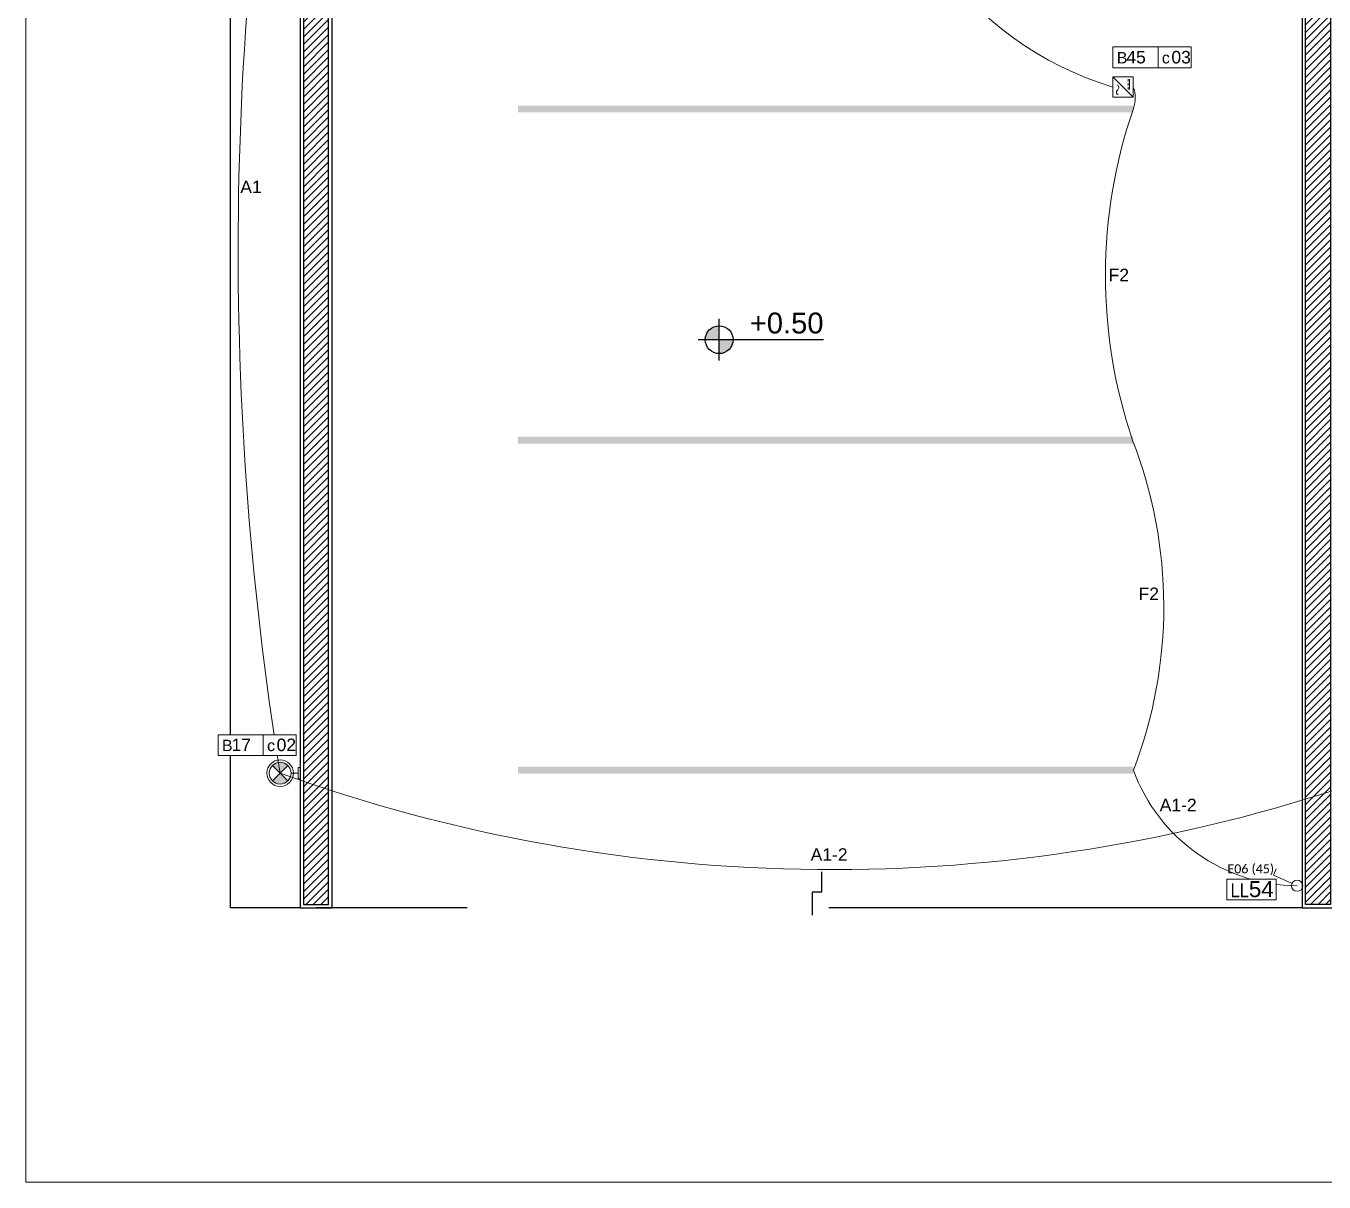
# Model space of a CAD drawing. Header units: millimetres. Extents: x 430 to 1353, y -204 to 152.
# Drawn here: x 641.06 to 650.39, y -66.76 to -58.45 of the extents above; entities that cross this region are included whole.
import ezdxf
from ezdxf.enums import TextEntityAlignment as Align

# ---------------------------------------------------------------- set-up
doc = ezdxf.new("R2010")
doc.units = ezdxf.units.MM
doc.linetypes.add('DASHED', pattern=[0.3, 0.17, -0.13])
doc.layers.get('0').update_dxf_attribs({"color": 250})
for name, color, linetype in [('AN - Designacion Corte 1-50', 252, 'Continuous'), ('AN - Designacion Nivel 1-50', 252, 'Continuous'), ('AR - Ht', 252, 'Continuous'), ('AR - Proyeccion', 252, 'DASHED'), ('AR - Vista 05', 252, 'Continuous'), ('AR - Vista 4', 252, 'Continuous'), ('AR_Vista 1', 252, 'Continuous')]:
    doc.layers.add(name, color=color, linetype=linetype)
for name, color, linetype, lineweight in [('ND-Apliques', 1, 'Continuous', 15), ('ND-GLOBAL_Notas', 252, 'Continuous', 9), ('ND-IUG- Cable led', 1, 'Continuous', 13), ('ND-IUG-C2', 150, 'Continuous', 13), ('ND-IUG-C3', 82, 'Continuous', 13), ('ND-LL_Num', 7, 'Continuous', 9), ('ND-Llaves', 92, 'Continuous', 9), ('ND-texto', 251, 'Continuous', 15)]:
    doc.layers.add(name, color=color, linetype=linetype, lineweight=lineweight)
doc.styles.add('1', font='arial.ttf')
doc.styles.add('1.50 txt especificaciones', font='tahoma.ttf', dxfattribs={"height": 0.075})
doc.styles.add('Arial', font='arial.ttf')
doc.styles.get("Standard").update_dxf_attribs({"font": 'arial.ttf'})
doc.styles.add('Texto Simbolos 1 50', font='arial.ttf', dxfattribs={"height": 0.15})

# ---------------------------------------------------------------- blocks, each defined once
blk = doc.blocks.new('Aplieque_Cielo-tierra')
h = blk.add_hatch(color=256)
h.dxf.hatch_style = 1
h.paths.add_polyline_path([(0.0004, 0.1432), (-0.0552, 0.1988, 0.293406), (-0.0733, 0.1157, 0.107717), (-0.0552, 0.0876)])
h.paths.add_polyline_path([(0.0741, 0.1706, 0.107717), (0.056, 0.1988), (0.0004, 0.1432), (0.056, 0.0876, 0.293406)])
for p, q in [((-0.0552, 0.1988), (0.056, 0.0876)), ((-0.0552, 0.0876), (0.056, 0.1988)), ((-0.0413, 0), (0.0413, 0)), ((-0.0003, 0.0645), (-0.0003, 0.0125))]:
    blk.add_line(p, q)
blk.add_lwpolyline([(-0.0413, 0), (0.041, 0), (0.041, 0.0125), (-0.0413, 0.0125)], close=True)
for radius in [0.0953, 0.0786]:
    blk.add_circle((0.0004, 0.1432), radius)
blk = doc.blocks.new('Fuente')
blk.add_wipeout([(0, 0.201), (0.201, 0.201), (0.201, 0), (0, 0)])
at = {"lineweight": 9}
for p, q in [((0, 0), (0.201, 0.201)), ((0.076, 0.049), (0.099, 0.049)), ((0.076, 0.035), (0.179, 0.035)), ((0.116, 0.049), (0.139, 0.049)), ((0.155, 0.049), (0.179, 0.049))]:
    blk.add_line(p, q, dxfattribs=at)
blk.add_lwpolyline([(0, 0.201), (0.201, 0.201), (0.201, 0), (0, 0)], close=True, dxfattribs=at)
blk.add_lwpolyline([(0.123, 0.161, -0.62928), (0.073, 0.153, 0.691702), (0.023, 0.144)], format="xyb", dxfattribs=at)
blk = doc.blocks.new('N_Boca')
at = {"ltscale": 0.5}
blk.add_wipeout([(0, 0.15), (0.324, 0.15), (0.324, 0), (0, 0)], dxfattribs=at)
blk.add_lwpolyline([(0, 0.15), (0.324, 0.15), (0.324, 0), (0, 0)], close=True, dxfattribs=at)
at = {"ltscale": 0.5, "insert": (0.0277, 0.1135), "char_height": 0.0816, "attachment_point": 1, "style": '1'}
blk.add_mtext_dynamic_manual_height_columns('B', width=0.06653, gutter_width=2.041, heights=[0], dxfattribs=at)
at = {"ltscale": 0.5, "style": '1'}
blk.add_attdef('BOCA', (0.0961, 0.0319), '', height=0.09, dxfattribs=at)
blk = doc.blocks.new('Designacion Nivel Planta 1 50')
h = blk.add_hatch(color=256)
h.dxf.hatch_style = 1
h.paths.add_polyline_path([(0, 0.1, 0.414214), (-0.1, 0), (0, 0)])
h.paths.add_polyline_path([(0.1, 0), (0, 0), (0, -0.1, 0.414214)])
for p, q in [((0, -0.15), (0, 0.15)), ((0.75, 0), (-0.15, 0))]:
    blk.add_line(p, q)
blk.add_circle((0, 0), 0.1)
at = {"style": 'Texto Simbolos 1 50'}
blk.add_attdef('NIVEL', text='', height=0.15, dxfattribs=at).set_placement((0.75, 0), align=Align.BOTTOM_RIGHT)
blk = doc.blocks.new('PLANTA BAJA')
at = {"layer": 'AR - Ht', "true_color": 0x383838, "transparency": 33554610}
h = blk.add_hatch(dxfattribs=at)
h.set_pattern_fill('ANSI31', color=250, scale=0.012)
h.set_pattern_definition([(45, (-605.2518, -51.777135), (-0.0269407684, 0.0269407684), [])])
h.paths.add_polyline_path([(23.605, 24.735), (23.425, 24.735), (23.425, 24.69), (22.52, 24.69), (22.52, 24.6304), (22.7591, 24.6304), (22.7591, 24.5804), (22.52, 24.5804), (22.52, 24.52), (23.425, 24.52), (23.425, 24.45), (23.605, 24.45)])
h.paths.add_polyline_path([(18.205, 30.805), (18.025, 30.805), (18.025, 30.625), (18.205, 30.625)])
h.paths.add_polyline_path([(0.205, 16.225), (1.215, 16.225), (1.215, 16.405), (0.025, 16.405), (0.025, 10.52), (0.205, 10.52), (0.205, 11.8904), (0.205, 13.0025), (1.1975, 13.0025), (1.1975, 13.0679), (0.5175, 13.0679), (0.5175, 13.1179), (1.1975, 13.1179), (1.1975, 13.1825), (0.205, 13.1825), (0.205, 14.9569), (0.82, 14.9569), (0.82, 15.0769), (0.205, 15.0769)])
h.paths.add_polyline_path([(4.45, 16.405), (2.165, 16.405), (2.165, 16.225), (3.625, 16.225), (3.625, 13.1825), (2.6375, 13.1825), (2.6375, 13.1179), (3.3175, 13.1179), (3.3175, 13.0679), (2.6375, 13.0679), (2.6375, 13.0025), (3.625, 13.0025), (3.625, 12.015), (3.805, 12.015), (3.805, 16.225), (4.45, 16.225)])
h.paths.add_polyline_path([(7.455, 16.405), (5.5, 16.405), (5.5, 16.225), (7.455, 16.225)])
h.paths.add_polyline_path([(7.34, 11.005), (3.805, 11.005), (3.805, 11.075), (3.625, 11.075), (3.625, 10.825), (4.155, 10.825), (4.155, 8.47), (3.625, 8.47), (3.625, 8.35), (4.275, 8.35), (4.275, 10.825), (7.22, 10.825), (7.22, 7.405), (7.225, 7.405), (7.225, 0.025), (7.405, 0.025), (7.405, 7.225), (7.475, 7.225), (7.475, 7.405), (7.34, 7.405)])
h.paths.add_polyline_path([(3.805, 7.405), (2.615, 7.405), (2.615, 7.8154), (2.495, 7.8154), (2.495, 7.405), (0.205, 7.405), (0.205, 7.96), (0.025, 7.96), (0.025, 0.025), (0.205, 0.025), (0.205, 7.225), (3.805, 7.225)])
h.paths.add_polyline_path([(11.69, 7.405), (9.89, 7.405), (9.725, 7.405), (9.725, 7.225), (11.69, 7.225)])
h.paths.add_polyline_path([(14.62, 11.005), (10.81, 11.005), (10.81, 10.825), (14.62, 10.825)])
h.paths.add_polyline_path([(18.225, 11.005), (15.875, 11.005), (15.875, 10.825), (18.055, 10.825), (18.055, 9.505), (17.475, 9.505), (17.475, 9.175), (17.215, 9.175), (17.215, 9.055), (18.055, 9.055), (18.055, 7.405), (17.47, 7.405), (17.47, 7.225), (18.035, 7.225), (18.195, 7.225), (18.22, 7.225), (18.22, 7.405), (18.175, 7.405), (18.175, 10.825), (18.225, 10.825)])
h.paths.add_polyline_path([(18.055, 9.425), (18.055, 9.175), (17.555, 9.175), (17.555, 9.425)], flags=16)
h.paths.add_polyline_path([(16.42, 7.405), (16.375, 7.405), (16.375, 9.95), (16.255, 9.95), (16.255, 7.405), (13.74, 7.405), (13.74, 7.225), (14.29, 7.225), (14.29, 5.415), (14.74, 5.415), (14.74, 7.225), (16.395, 7.225), (16.42, 7.2251)])
h.paths.add_polyline_path([(23.605, 16.405), (21.57, 16.405), (21.57, 16.225), (23.425, 16.225), (23.425, 11.685), (19.375, 11.685), (19.375, 12.365), (19.255, 12.365), (19.17, 12.365), (19.17, 12.245), (19.255, 12.245), (19.255, 11.005), (19.165, 11.005), (19.165, 10.825), (19.375, 10.825), (19.375, 11.565), (23.425, 11.565), (23.425, 7.405), (21.57, 7.405), (21.57, 7.225), (23.605, 7.225)])
h.paths.add_polyline_path([(18.22, 16.405), (17.91, 16.405), (17.91, 16.225), (18.055, 16.225), (18.055, 12.25), (18.22, 12.25), (18.22, 12.36), (18.175, 12.36), (18.175, 16.225), (18.22, 16.225)])
h.paths.add_polyline_path([(21.77, 23.57), (20.7625, 23.57), (20.7625, 23.535), (21.3625, 23.535), (21.3625, 23.435), (20.7625, 23.435), (20.7625, 23.4), (21.66, 23.4), (21.66, 23.165), (21.77, 23.165)])
h.paths.add_polyline_path([(18.9175, 23.535), (19.5125, 23.535), (19.5125, 23.57), (18.215, 23.57), (18.215, 23.615), (18.025, 23.615), (18.025, 19.825), (18.23, 19.825), (18.255, 19.825), (18.255, 20.005), (18.205, 20.005), (18.205, 23.4), (19.5125, 23.4), (19.5125, 23.435), (18.9175, 23.435)])
h.paths.add_polyline_path([(23.605, 30.805), (23.355, 30.805), (23.355, 30.625), (23.425, 30.625), (23.425, 26.15), (21.66, 26.15), (21.66, 24.52), (21.77, 24.52), (21.77, 26.04), (23.425, 26.04), (23.425, 25.785), (23.605, 25.785)])
h.paths.add_polyline_path([(3.825, 20.005), (2.3749, 20.005), (2.3749, 20.055), (2.265, 20.055), (2.265, 20.005), (0.205, 20.005), (0.205, 20.055), (0.025, 20.055), (0.025, 19.825), (3.825, 19.825)])
h.paths.add_polyline_path([(5.605, 23.61), (5.425, 23.61), (5.425, 20.005), (5.375, 20.005), (5.375, 19.825), (5.4, 19.825), (5.605, 19.825)])
h.paths.add_polyline_path([(5.605, 30.805), (5.425, 30.805), (5.425, 30.625), (5.605, 30.625)])
h.paths.add_polyline_path([(0.21, 21.41), (0.21, 21.66), (0.36, 21.66), (0.36, 21.41)], flags=16)
h.paths.add_polyline_path([(0.435, 21.66), (2.2649, 21.66), (2.2649, 20.905), (2.3749, 20.905), (2.3749, 21.66), (4.055, 21.66), (4.055, 20.96), (4.165, 20.96), (4.165, 21.635), (4.165, 22.685), (4.015, 22.685), (4.015, 21.77), (1.965, 21.77), (1.965, 22.685), (1.815, 22.685), (1.815, 21.77), (0.42, 21.77), (0.205, 21.77), (0.205, 30.625), (0.275, 30.625), (0.275, 30.805), (0.23, 30.805), (0.025, 30.805), (0.025, 21.085), (0.205, 21.085), (0.205, 21.335), (0.435, 21.335)])
h.paths.add_polyline_path([(1.995, 8.7404), (1.995, 9.055), (2.445, 9.055), (2.445, 8.7404)], flags=16)
h.paths.add_polyline_path([(2.615, 9.035), (2.615, 9.175), (0.205, 9.175), (0.205, 9.47), (0.025, 9.47), (0.025, 9.035), (0.025, 9.01), (0.205, 9.01), (0.205, 9.055), (1.915, 9.055), (1.915, 8.6604), (2.615, 8.6604)])
h.paths.add_polyline_path([(23.425, 21.935), (23.17, 21.935), (23.17, 22.09), (23.425, 22.09)], flags=16)
h.paths.add_polyline_path([(23.605, 23.4), (23.425, 23.4), (23.425, 23.335), (22.62, 23.335), (22.62, 23.2754), (22.8591, 23.2754), (22.8591, 23.2254), (22.62, 23.2254), (22.62, 23.165), (23.425, 23.165), (23.425, 22.165), (23.095, 22.165), (23.095, 21.935), (21.795, 21.935), (21.66, 21.935), (21.66, 21.865), (21.795, 21.865), (23.425, 21.865), (23.425, 20.005), (21.77, 20.005), (21.77, 21.115), (21.66, 21.115), (21.66, 20.005), (21.605, 20.005), (21.605, 19.825), (21.64, 19.825), (23.605, 19.825)])
at = {"layer": 'AR - Proyeccion', "ltscale": 20}
blk.add_line((7.2, 0), (0.115, 0), dxfattribs=at)
at = {"layer": 'AR - Vista 05'}
blk.add_lwpolyline([(7.43, 7.2), (7.5, 7.2), (7.5, 7.43), (7.36, 7.43), (7.36, 11.025), (3.825, 11.025), (3.825, 11.095), (3.605, 11.095), (3.605, 10.805), (4.135, 10.805), (4.135, 8.49), (3.605, 8.49), (3.605, 8.33), (4.295, 8.33), (4.295, 10.805), (7.2, 10.805), (7.2, 0), (7.43, 0)], close=True, dxfattribs=at)
blk.add_lwpolyline([(2.475, 7.8404), (2.635, 7.8404), (2.475, 7.8404), (2.475, 7.43), (0.23, 7.43), (0.23, 7.985), (0, 7.985), (0, 0), (0.23, 0), (0.23, 7.2), (3.825, 7.2), (3.825, 7.43), (2.635, 7.43), (2.635, 7.8404)], dxfattribs=at)
at = {"layer": 'AR - Vista 4'}
for points in [[(7.22, 10.825), (4.275, 10.825), (4.275, 8.35), (3.625, 8.35), (3.625, 8.47), (4.155, 8.47), (4.155, 10.825), (3.625, 10.825), (3.625, 11.075), (3.805, 11.075), (3.805, 11.005), (7.34, 11.005), (7.34, 7.405), (7.475, 7.405), (7.475, 7.225), (7.405, 7.225), (7.405, 0.025), (7.225, 0.025), (7.225, 7.405), (7.22, 7.405)], [(2.495, 7.8154), (2.495, 7.405), (0.205, 7.405), (0.205, 7.96), (0.025, 7.96), (0.025, 0.025), (0.205, 0.025), (0.205, 7.225), (3.805, 7.225), (3.805, 7.405), (2.615, 7.405), (2.615, 7.8154)]]:
    blk.add_lwpolyline(points, close=True, dxfattribs=at)
at = {"layer": 'AR_Vista 1'}
blk.add_lwpolyline([(0, 0), (-0.5, 0), (-0.5, 16.43), (-0.5, 16.93), (0, 16.93)], dxfattribs=at)
blk = doc.blocks.new('Llave_1_punto')
blk.add_lwpolyline([(0.0166, 0.1064), (0.0773, 0.2395), (0.1208, 0.2197)])
blk.add_circle((0, 0.07), 0.04)
blk = doc.blocks.new('N_Llave')
at = {"ltscale": 0.5}
blk.add_wipeout([(0, 0), (0.3527, 0), (0.3527, 0.15), (0, 0.15)], dxfattribs=at)
blk.add_wipeout([(0, 0), (0.3527, 0), (0.3527, 0.15), (0, 0.15)], dxfattribs=at)
blk.add_lwpolyline([(0, 0), (0.3527, 0), (0.3527, 0.15), (0, 0.15)], close=True, dxfattribs=at)
at = {"ltscale": 0.5, "insert": (0.0235, 0.0196), "char_height": 0.1, "attachment_point": 7, "style": '1.50 txt especificaciones'}
blk.add_mtext_dynamic_manual_height_columns('LL', width=0.024788, gutter_width=0.2779, heights=[0], dxfattribs=at)
at = {"ltscale": 0.5, "style": '1'}
blk.add_attdef('00', text='', height=1, dxfattribs=at).set_placement((0.1573, 0.0205), (0.3358, 0.0205), align=Align.ALIGNED)
blk = doc.blocks.new('Circuito')
at = {"ltscale": 0.5}
blk.add_wipeout([(0, 0.15), (0.2376, 0.15), (0.2376, 0), (0, 0)], dxfattribs=at)
blk.add_lwpolyline([(0, 0.15), (0.2376, 0.15), (0.2376, 0), (0, 0)], close=True, dxfattribs=at)
at = {"ltscale": 0.5, "insert": (0.0277, 0.1135), "char_height": 0.0816, "attachment_point": 1, "style": '1'}
blk.add_mtext_dynamic_manual_height_columns('c', width=0.06653, gutter_width=2.041, heights=[0], dxfattribs=at)
at = {"ltscale": 0.5, "style": '1'}
blk.add_attdef('BOCA', (0.0961, 0.0319), '', height=0.09, dxfattribs=at)

msp = doc.modelspace()

# ---------------------------------------------------------------- hatches: boundary and pattern name
at = {"layer": 'ND-Apliques'}
h = msp.add_hatch(color=256, dxfattribs=at)
h.dxf.hatch_style = 1
h.paths.add_polyline_path([(644.5995, -59.0708), (649.0223, -59.0706), (649.0222, -59.0208), (644.5995, -59.0208)])
h = msp.add_hatch(color=256, dxfattribs=at)
h.dxf.hatch_style = 1
h.paths.add_polyline_path([(644.5995, -61.451), (649.0223, -61.4509), (649.0222, -61.401), (644.5995, -61.401)])
h = msp.add_hatch(color=256, dxfattribs=at)
h.dxf.hatch_style = 1
h.paths.add_polyline_path([(644.5995, -63.8235), (649.0223, -63.8233), (649.0222, -63.7735), (644.5995, -63.7735)])

# ---------------------------------------------------------------- linework, layer by layer
at = {"layer": 'AN - Designacion Corte 1-50'}
msp.add_lwpolyline([(646.7153, -64.8391), (646.7153, -64.673), (646.7832, -64.673), (646.7832, -64.5282)], dxfattribs=at)
at = {"layer": 'ND-GLOBAL_Notas'}
msp.add_lwpolyline([(641.0647, -25.4423), (668.7291, -25.4423), (668.7291, -66.7575), (641.0647, -66.7575)], close=True, dxfattribs=at)
at = {"layer": 'ND-IUG- Cable led'}
for centre, radius, start, end in [((652.5112, -60.2433), 3.6898, 161.01137, 198.73692), ((645.9511, -62.6204), 3.2894, 339.02343, 21.24445)]:
    msp.add_arc(centre, radius, start, end, dxfattribs=at)
at = {"layer": 'ND-IUG-C2'}
for centre, radius, start, end in [((666.0895, -60.0646), 23.5002, 168.83248, 189.19258), ((646.8572, -52.8179), 11.6941, 250.17439, 288.80824)]:
    msp.add_arc(centre, radius, start, end, dxfattribs=at)
at = {"layer": 'ND-IUG-C3'}
msp.add_line((643.0342, -49.538), (643.0342, -63.8192), dxfattribs=at)
for centre, radius, start, end in [((649.5767, -56.5715), 2.4207, 178.52515, 253.12892), ((650.2112, -63.3622), 1.266, 200.13159, 269.43213)]:
    msp.add_arc(centre, radius, start, end, dxfattribs=at)

# ---------------------------------------------------------------- block references
at = {"layer": 'AN - Designacion Nivel 1-50'}
msp.add_blockref('Designacion Nivel Planta 1 50', (646.0458, -60.7039), dxfattribs=at).add_auto_attribs({'NIVEL': '+0.50'})
at = {"layer": 'AR - Vista 05'}
msp.add_blockref('PLANTA BAJA', (643.0342, -64.788), dxfattribs=at)
at = {"layer": 'ND-Apliques', "rotation": 90.00000000000001}
msp.add_blockref('Aplieque_Cielo-tierra', (643.0342, -63.8192), dxfattribs=at)
at = {"layer": 'ND-Llaves', "rotation": 90}
msp.add_blockref('Llave_1_punto', (650.2686, -64.6282), dxfattribs=at)

# ---------------------------------------------------------------- texts
at = {"layer": 'ND-texto', "style": 'Arial'}
for s, p in [('A1', (642.6048, -59.6507)), ('F2', (648.8442, -60.2837)), ('F2', (649.0595, -62.5749)), ('A1-2', (649.2112, -64.0928)), ('A1-2', (646.7031, -64.4487))]:
    msp.add_text(s, height=0.09, dxfattribs=at).set_placement(p)

# ---------------------------------------------------------------- next in the draw order: block references
at = {"layer": 'ND-Apliques', "xscale": 0.7253991585020317, "yscale": 0.7253991585020317, "zscale": 0.7253991585020317, "rotation": 90}
msp.add_blockref('Fuente', (649.0202, -58.961), dxfattribs=at)
at = {"layer": 'ND-IUG-C2'}
msp.add_blockref('N_Boca', (642.4456, -63.6925), dxfattribs=at).add_auto_attribs({'BOCA': '17'})
at = {"layer": 'ND-IUG-C3'}
msp.add_blockref('N_Boca', (648.8753, -58.7501), dxfattribs=at).add_auto_attribs({'BOCA': '45'})
at = {"layer": 'ND-LL_Num'}
ref = msp.add_blockref('N_Llave', (649.6946, -64.7301), dxfattribs=at)
ref.add_attrib('00', '54', dxfattribs={"layer": '0', "ltscale": 0.5, "height": 0.11484, "style": '1'}).set_placement((649.8519, -64.7096), (650.0303, -64.7096), align=Align.ALIGNED)

# ---------------------------------------------------------------- next in the draw order: linework, layer by layer
at = {"layer": 'ND-IUG- Cable led'}
msp.add_arc((648.8278, -58.9678), 0.2083, 338.93091, 22.52841, dxfattribs=at)

# ---------------------------------------------------------------- next in the draw order: block references
at = {"layer": 'ND-IUG-C2'}
msp.add_blockref('Circuito', (642.7696, -63.6925), dxfattribs=at).add_auto_attribs({'BOCA': '02'})
at = {"layer": 'ND-IUG-C3'}
msp.add_blockref('Circuito', (649.1992, -58.7501), dxfattribs=at).add_auto_attribs({'BOCA': '03'})

# ---------------------------------------------------------------- next in the draw order: texts
at = {"layer": 'ND-LL_Num', "insert": (649.6982, -64.4746), "char_height": 0.07, "attachment_point": 1, "rotation": 0.00461}
msp.add_mtext_dynamic_manual_height_columns('{\\fCalibri|b0|i0|c0|p34;\\H0.91667x;E06 (45)}', width=0.693307, gutter_width=10.291, heights=[0.3146], dxfattribs=at)

doc.saveas('drawing.dxf')
